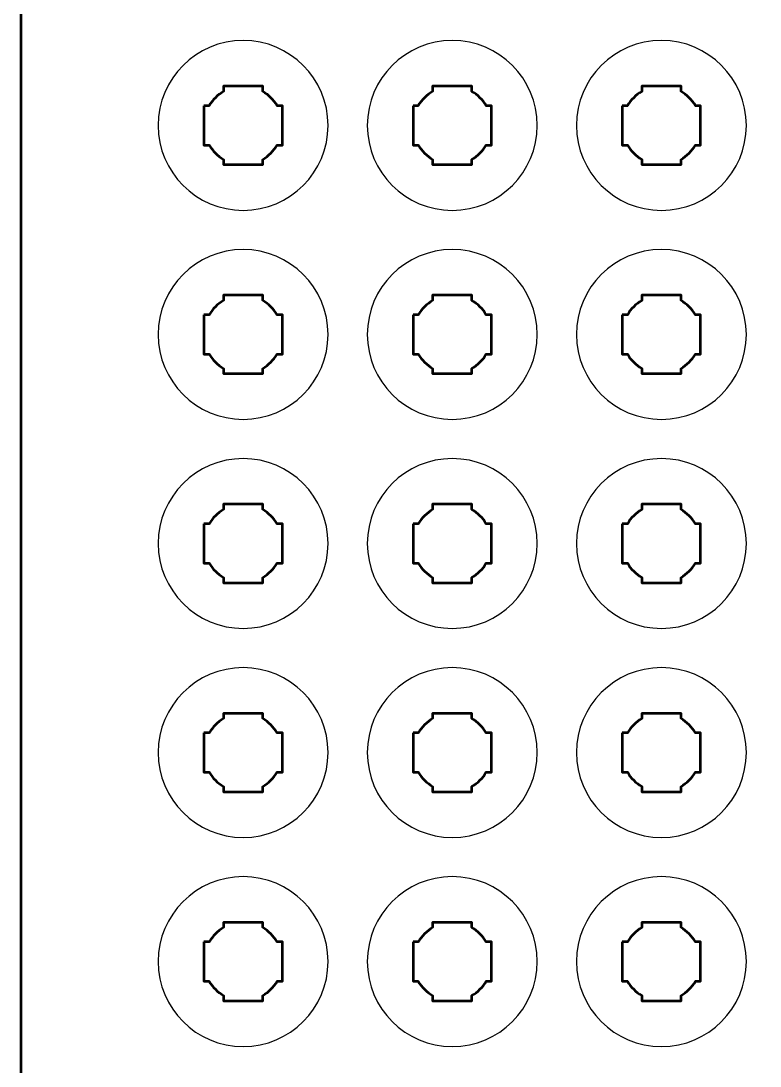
# Model space of a CAD drawing. Header units: centimetres. Extents: x -21 to 0, y -29.7 to 0.
# Drawn here: x -21 to -15.34, y -22.55 to -14.55 of the extents above; entities that cross this region are included whole.
import ezdxf

# ---------------------------------------------------------------- set-up
doc = ezdxf.new("R2010")
doc.units = ezdxf.units.CM
doc.header["$MEASUREMENT"] = 0
doc.layers.add('Layer 1', color=7, linetype='Continuous')

msp = doc.modelspace()

# ---------------------------------------------------------------- linework, layer by layer
at = {"layer": 'Layer 1', "color": 1, "lineweight": 53}
msp.add_open_spline([(-21.00003, -29.19995), (-21.00003, -29.19995), (-21.00003, -5.89992), (-21.00003, -5.89992), (-21.00003, -5.89992), (-21.00003, -5.81709), (-20.93286, -5.74992), (-20.85003, -5.74992), (-20.85003, -5.74992), (-20.7672, -5.74992), (-20.70003, -5.68275), (-20.70003, -5.59992), (-20.70003, -5.59992), (-20.70003, -5.51709), (-20.7672, -5.44992), (-20.85003, -5.44992), (-20.85003, -5.44992), (-20.93286, -5.44992), (-21.00003, -5.38275), (-21.00003, -5.29992), (-21.00003, -5.29992), (-21.00003, -5.21709), (-20.93286, -5.14992), (-20.85003, -5.14992), (-20.85003, -5.14992), (-20.7672, -5.14992), (-20.70003, -5.08275), (-20.70003, -4.99992), (-20.70003, -4.99992), (-20.70003, -4.91709), (-20.7672, -4.84992), (-20.85003, -4.84992), (-20.85003, -4.84992), (-20.93286, -4.84992), (-21.00003, -4.78275), (-21.00003, -4.69992), (-21.00003, -4.69992), (-21.00003, -4.61709), (-20.93286, -4.54992), (-20.85003, -4.54992), (-20.85003, -4.54992), (-20.7672, -4.54992), (-20.70003, -4.48275), (-20.70003, -4.39992), (-20.70003, -4.39992), (-20.70003, -4.31709), (-20.7672, -4.24992), (-20.85003, -4.24992), (-20.85003, -4.24992), (-20.93286, -4.24992), (-21.00003, -4.18275), (-21.00003, -4.09992), (-21.00003, -4.09992), (-21.00003, -4.01709), (-20.93286, -3.94992), (-20.85003, -3.94992), (-20.85003, -3.94992), (-20.7672, -3.94992), (-20.70003, -3.88275), (-20.70003, -3.79992), (-20.70003, -3.79992), (-20.70003, -3.71709), (-20.7672, -3.64992), (-20.85003, -3.64992), (-20.85003, -3.64992), (-20.93286, -3.64992), (-21.00003, -3.58275), (-21.00003, -3.49992), (-21.00003, -3.49992), (-21.00003, -3.41709), (-20.93286, -3.34992), (-20.85003, -3.34992), (-20.85003, -3.34992), (-20.7672, -3.34992), (-20.70003, -3.28275), (-20.70003, -3.19992), (-20.70003, -3.19992), (-20.70003, -3.11709), (-20.7672, -3.04992), (-20.85003, -3.04992), (-20.85003, -3.04992), (-20.93286, -3.04992), (-21.00003, -2.98275), (-21.00003, -2.89992), (-21.00003, -2.89992), (-21.00003, -2.81709), (-20.93286, -2.74992), (-20.85003, -2.74992), (-20.85003, -2.74992), (-20.7672, -2.74992), (-20.70003, -2.68275), (-20.70003, -2.59992), (-20.70003, -2.59992), (-20.70003, -2.51709), (-20.7672, -2.44992), (-20.85003, -2.44992), (-20.85003, -2.44992), (-20.93286, -2.44992), (-21.00003, -2.38275), (-21.00003, -2.29992), (-21.00003, -2.29992), (-21.00003, -2.21709), (-20.93286, -2.14992), (-20.85003, -2.14992), (-20.85003, -2.14992), (-20.7672, -2.14992), (-20.70003, -2.08275), (-20.70003, -1.99992), (-20.70003, -1.99992), (-20.70003, -1.91709), (-20.7672, -1.84992), (-20.85003, -1.84992), (-20.85003, -1.84992), (-20.93286, -1.84992), (-21.00003, -1.78275), (-21.00003, -1.69992), (-21.00003, -1.69992), (-21.00003, -1.61709), (-20.93286, -1.54992), (-20.85003, -1.54992), (-20.85003, -1.54992), (-20.7672, -1.54992), (-20.70003, -1.48275), (-20.70003, -1.39992), (-20.70003, -1.39992), (-20.70003, -1.31709), (-20.7672, -1.24992), (-20.85003, -1.24992), (-20.85003, -1.24992), (-20.93286, -1.24992), (-21.00003, -1.18275), (-21.00003, -1.09992), (-21.00003, -1.09992), (-21.00003, -1.09992), (-21.00003, -0.49992), (-21.00003, -0.49992), (-21.00003, -0.49992), (-21.00003, -0.22295), (-20.77694, 0.00004), (-20.49994, 0.00004), (-20.49994, 0.00004), (-20.49994, 0.00004), (-0.50008, 0.00004), (-0.50008, 0.00004), (-0.50008, 0.00004), (-0.22294, 0.00004), (0.00002, -0.22295), (0.00002, -0.49992), (0.00002, -0.49992), (0.00002, -0.49992), (0.00002, -29.19995), (0.00002, -29.19995), (0.00002, -29.19995), (0.00002, -29.47695), (-0.22294, -29.70004), (-0.50008, -29.70004), (-0.50008, -29.70004), (-0.50008, -29.70004), (-20.49994, -29.70004), (-20.49994, -29.70004), (-20.49994, -29.70004), (-20.77694, -29.70004), (-21.00003, -29.47695), (-21.00003, -29.19995)], degree=3, knots=[0, 0, 0, 0, 0.0243902, 0.0243902, 0.0243902, 0.0243902, 0.0487805, 0.0487805, 0.0487805, 0.0487805, 0.0731707, 0.0731707, 0.0731707, 0.0731707, 0.097561, 0.097561, 0.097561, 0.097561, 0.1219512, 0.1219512, 0.1219512, 0.1219512, 0.1463415, 0.1463415, 0.1463415, 0.1463415, 0.1707317, 0.1707317, 0.1707317, 0.1707317, 0.195122, 0.195122, 0.195122, 0.195122, 0.2195122, 0.2195122, 0.2195122, 0.2195122, 0.2439024, 0.2439024, 0.2439024, 0.2439024, 0.2682927, 0.2682927, 0.2682927, 0.2682927, 0.2926829, 0.2926829, 0.2926829, 0.2926829, 0.3170732, 0.3170732, 0.3170732, 0.3170732, 0.3414634, 0.3414634, 0.3414634, 0.3414634, 0.3658537, 0.3658537, 0.3658537, 0.3658537, 0.3902439, 0.3902439, 0.3902439, 0.3902439, 0.4146341, 0.4146341, 0.4146341, 0.4146341, 0.4390244, 0.4390244, 0.4390244, 0.4390244, 0.4634146, 0.4634146, 0.4634146, 0.4634146, 0.4878049, 0.4878049, 0.4878049, 0.4878049, 0.5121951, 0.5121951, 0.5121951, 0.5121951, 0.5365854, 0.5365854, 0.5365854, 0.5365854, 0.5609756, 0.5609756, 0.5609756, 0.5609756, 0.5853659, 0.5853659, 0.5853659, 0.5853659, 0.6097561, 0.6097561, 0.6097561, 0.6097561, 0.6341463, 0.6341463, 0.6341463, 0.6341463, 0.6585366, 0.6585366, 0.6585366, 0.6585366, 0.6829268, 0.6829268, 0.6829268, 0.6829268, 0.7073171, 0.7073171, 0.7073171, 0.7073171, 0.7317073, 0.7317073, 0.7317073, 0.7317073, 0.7560976, 0.7560976, 0.7560976, 0.7560976, 0.7804878, 0.7804878, 0.7804878, 0.7804878, 0.804878, 0.804878, 0.804878, 0.804878, 0.8292683, 0.8292683, 0.8292683, 0.8292683, 0.8536585, 0.8536585, 0.8536585, 0.8536585, 0.8780488, 0.8780488, 0.8780488, 0.8780488, 0.902439, 0.902439, 0.902439, 0.902439, 0.9268293, 0.9268293, 0.9268293, 0.9268293, 0.9512195, 0.9512195, 0.9512195, 0.9512195, 0.9756098, 0.9756098, 0.9756098, 0.9756098, 1, 1, 1, 1], dxfattribs=at)
at = {"layer": 'Layer 1', "color": 3, "lineweight": 25}
for points in [[(-18.65, -15.34999), (-18.65, -15.70918), (-18.94083, -16.00001), (-19.3, -16.00001), (-19.3, -16.00001), (-19.65893, -16.00001), (-19.95, -15.70918), (-19.95, -15.34999), (-19.95, -15.34999), (-19.95, -14.99106), (-19.65893, -14.69999), (-19.3, -14.69999), (-19.3, -14.69999), (-18.94083, -14.69999), (-18.65, -14.99106), (-18.65, -15.34999)], [(-17.05, -15.34999), (-17.05, -15.70918), (-17.34083, -16.00001), (-17.7, -16.00001), (-17.7, -16.00001), (-18.05893, -16.00001), (-18.35, -15.70918), (-18.35, -15.34999), (-18.35, -15.34999), (-18.35, -14.99106), (-18.05893, -14.69999), (-17.7, -14.69999), (-17.7, -14.69999), (-17.34083, -14.69999), (-17.05, -14.99106), (-17.05, -15.34999)], [(-15.45, -15.34999), (-15.45, -15.70918), (-15.74083, -16.00001), (-16.1, -16.00001), (-16.1, -16.00001), (-16.45893, -16.00001), (-16.75, -15.70918), (-16.75, -15.34999), (-16.75, -15.34999), (-16.75, -14.99106), (-16.45893, -14.69999), (-16.1, -14.69999), (-16.1, -14.69999), (-15.74083, -14.69999), (-15.45, -14.99106), (-15.45, -15.34999)], [(-18.65, -16.94999), (-18.65, -17.30918), (-18.94083, -17.60001), (-19.3, -17.60001), (-19.3, -17.60001), (-19.65893, -17.60001), (-19.95, -17.30918), (-19.95, -16.94999), (-19.95, -16.94999), (-19.95, -16.59106), (-19.65893, -16.29999), (-19.3, -16.29999), (-19.3, -16.29999), (-18.94083, -16.29999), (-18.65, -16.59106), (-18.65, -16.94999)], [(-17.05, -16.94999), (-17.05, -17.30918), (-17.34083, -17.60001), (-17.7, -17.60001), (-17.7, -17.60001), (-18.05893, -17.60001), (-18.35, -17.30918), (-18.35, -16.94999), (-18.35, -16.94999), (-18.35, -16.59106), (-18.05893, -16.29999), (-17.7, -16.29999), (-17.7, -16.29999), (-17.34083, -16.29999), (-17.05, -16.59106), (-17.05, -16.94999)], [(-15.45, -16.94999), (-15.45, -17.30918), (-15.74083, -17.60001), (-16.1, -17.60001), (-16.1, -17.60001), (-16.45893, -17.60001), (-16.75, -17.30918), (-16.75, -16.94999), (-16.75, -16.94999), (-16.75, -16.59106), (-16.45893, -16.29999), (-16.1, -16.29999), (-16.1, -16.29999), (-15.74083, -16.29999), (-15.45, -16.59106), (-15.45, -16.94999)], [(-18.65, -18.54999), (-18.65, -18.90918), (-18.94083, -19.20001), (-19.3, -19.20001), (-19.3, -19.20001), (-19.65893, -19.20001), (-19.95, -18.90918), (-19.95, -18.54999), (-19.95, -18.54999), (-19.95, -18.19106), (-19.65893, -17.89999), (-19.3, -17.89999), (-19.3, -17.89999), (-18.94083, -17.89999), (-18.65, -18.19106), (-18.65, -18.54999)], [(-17.05, -18.54999), (-17.05, -18.90918), (-17.34083, -19.20001), (-17.7, -19.20001), (-17.7, -19.20001), (-18.05893, -19.20001), (-18.35, -18.90918), (-18.35, -18.54999), (-18.35, -18.54999), (-18.35, -18.19106), (-18.05893, -17.89999), (-17.7, -17.89999), (-17.7, -17.89999), (-17.34083, -17.89999), (-17.05, -18.19106), (-17.05, -18.54999)], [(-15.45, -18.54999), (-15.45, -18.90918), (-15.74083, -19.20001), (-16.1, -19.20001), (-16.1, -19.20001), (-16.45893, -19.20001), (-16.75, -18.90918), (-16.75, -18.54999), (-16.75, -18.54999), (-16.75, -18.19106), (-16.45893, -17.89999), (-16.1, -17.89999), (-16.1, -17.89999), (-15.74083, -17.89999), (-15.45, -18.19106), (-15.45, -18.54999)], [(-18.65, -20.14999), (-18.65, -20.50918), (-18.94083, -20.80001), (-19.3, -20.80001), (-19.3, -20.80001), (-19.65893, -20.80001), (-19.95, -20.50918), (-19.95, -20.14999), (-19.95, -20.14999), (-19.95, -19.79106), (-19.65893, -19.49999), (-19.3, -19.49999), (-19.3, -19.49999), (-18.94083, -19.49999), (-18.65, -19.79106), (-18.65, -20.14999)], [(-17.05, -20.14999), (-17.05, -20.50918), (-17.34083, -20.80001), (-17.7, -20.80001), (-17.7, -20.80001), (-18.05893, -20.80001), (-18.35, -20.50918), (-18.35, -20.14999), (-18.35, -20.14999), (-18.35, -19.79106), (-18.05893, -19.49999), (-17.7, -19.49999), (-17.7, -19.49999), (-17.34083, -19.49999), (-17.05, -19.79106), (-17.05, -20.14999)], [(-15.45, -20.14999), (-15.45, -20.50918), (-15.74083, -20.80001), (-16.1, -20.80001), (-16.1, -20.80001), (-16.45893, -20.80001), (-16.75, -20.50918), (-16.75, -20.14999), (-16.75, -20.14999), (-16.75, -19.79106), (-16.45893, -19.49999), (-16.1, -19.49999), (-16.1, -19.49999), (-15.74083, -19.49999), (-15.45, -19.79106), (-15.45, -20.14999)], [(-18.65, -21.74999), (-18.65, -22.10918), (-18.94083, -22.40001), (-19.3, -22.40001), (-19.3, -22.40001), (-19.65893, -22.40001), (-19.95, -22.10918), (-19.95, -21.74999), (-19.95, -21.74999), (-19.95, -21.39106), (-19.65893, -21.09999), (-19.3, -21.09999), (-19.3, -21.09999), (-18.94083, -21.09999), (-18.65, -21.39106), (-18.65, -21.74999)], [(-17.05, -21.74999), (-17.05, -22.10918), (-17.34083, -22.40001), (-17.7, -22.40001), (-17.7, -22.40001), (-18.05893, -22.40001), (-18.35, -22.10918), (-18.35, -21.74999), (-18.35, -21.74999), (-18.35, -21.39106), (-18.05893, -21.09999), (-17.7, -21.09999), (-17.7, -21.09999), (-17.34083, -21.09999), (-17.05, -21.39106), (-17.05, -21.74999)], [(-15.45, -21.74999), (-15.45, -22.10918), (-15.74083, -22.40001), (-16.1, -22.40001), (-16.1, -22.40001), (-16.45893, -22.40001), (-16.75, -22.10918), (-16.75, -21.74999), (-16.75, -21.74999), (-16.75, -21.39106), (-16.45893, -21.09999), (-16.1, -21.09999), (-16.1, -21.09999), (-15.74083, -21.09999), (-15.45, -21.39106), (-15.45, -21.74999)]]:
    msp.add_open_spline(points, degree=3, knots=[0, 0, 0, 0, 0.25, 0.25, 0.25, 0.25, 0.5, 0.5, 0.5, 0.5, 0.75, 0.75, 0.75, 0.75, 1, 1, 1, 1], dxfattribs=at)
at = {"layer": 'Layer 1', "lineweight": 53}
for points in [[(-19.59998, -15.20006), (-19.59998, -15.20006), (-19.55989, -15.20006), (-19.55989, -15.20006), (-19.55989, -15.20006), (-19.53354, -15.15449), (-19.49554, -15.11649), (-19.44998, -15.09013), (-19.44998, -15.09013), (-19.44998, -15.09013), (-19.44998, -15.05006), (-19.44998, -15.05006), (-19.44998, -15.05006), (-19.44998, -15.05006), (-19.30542, -15.05006), (-19.30542, -15.05006), (-19.30542, -15.05006), (-19.30542, -15.05006), (-19.3, -15.04999), (-19.3, -15.04999), (-19.3, -15.04999), (-19.3, -15.04999), (-19.29458, -15.05006), (-19.29458, -15.05006), (-19.29458, -15.05006), (-19.29458, -15.05006), (-19.14997, -15.05006), (-19.14997, -15.05006), (-19.14997, -15.05006), (-19.14997, -15.05006), (-19.14997, -15.09014), (-19.14997, -15.09014), (-19.14997, -15.09014), (-19.10441, -15.1165), (-19.06643, -15.15449), (-19.04009, -15.20006), (-19.04009, -15.20006), (-19.04009, -15.20006), (-18.99998, -15.20006), (-18.99998, -15.20006), (-18.99998, -15.20006), (-18.99998, -15.20006), (-18.99998, -15.50007), (-18.99998, -15.50007), (-18.99998, -15.50007), (-18.99998, -15.50007), (-19.04015, -15.50007), (-19.04015, -15.50007), (-19.04015, -15.50007), (-19.06649, -15.5456), (-19.10444, -15.58354), (-19.14997, -15.60987), (-19.14997, -15.60987), (-19.14997, -15.60987), (-19.14997, -15.65006), (-19.14997, -15.65006), (-19.14997, -15.65006), (-19.14997, -15.65006), (-19.44998, -15.65006), (-19.44998, -15.65006), (-19.44998, -15.65006), (-19.44998, -15.65006), (-19.44998, -15.60988), (-19.44998, -15.60988), (-19.44998, -15.60988), (-19.49552, -15.58355), (-19.53348, -15.5456), (-19.55983, -15.50007), (-19.55983, -15.50007), (-19.55983, -15.50007), (-19.59998, -15.50007), (-19.59998, -15.50007), (-19.59998, -15.50007), (-19.59998, -15.50007), (-19.59998, -15.35154), (-19.59998, -15.35154), (-19.59998, -15.35154), (-19.59998, -15.35154), (-19.6, -15.34999), (-19.6, -15.34999), (-19.6, -15.34999), (-19.6, -15.34999), (-19.59998, -15.34844), (-19.59998, -15.34844), (-19.59998, -15.34844), (-19.59998, -15.34844), (-19.59998, -15.20006), (-19.59998, -15.20006)], [(-17.99998, -15.20006), (-17.99998, -15.20006), (-17.95989, -15.20006), (-17.95989, -15.20006), (-17.95989, -15.20006), (-17.93354, -15.15449), (-17.89554, -15.11649), (-17.84998, -15.09013), (-17.84998, -15.09013), (-17.84998, -15.09013), (-17.84998, -15.05006), (-17.84998, -15.05006), (-17.84998, -15.05006), (-17.84998, -15.05006), (-17.70542, -15.05006), (-17.70542, -15.05006), (-17.70542, -15.05006), (-17.70542, -15.05006), (-17.7, -15.04999), (-17.7, -15.04999), (-17.7, -15.04999), (-17.7, -15.04999), (-17.69458, -15.05006), (-17.69458, -15.05006), (-17.69458, -15.05006), (-17.69458, -15.05006), (-17.54997, -15.05006), (-17.54997, -15.05006), (-17.54997, -15.05006), (-17.54997, -15.05006), (-17.54997, -15.09014), (-17.54997, -15.09014), (-17.54997, -15.09014), (-17.50441, -15.1165), (-17.46643, -15.15449), (-17.44009, -15.20006), (-17.44009, -15.20006), (-17.44009, -15.20006), (-17.39998, -15.20006), (-17.39998, -15.20006), (-17.39998, -15.20006), (-17.39998, -15.20006), (-17.39998, -15.50007), (-17.39998, -15.50007), (-17.39998, -15.50007), (-17.39998, -15.50007), (-17.44015, -15.50007), (-17.44015, -15.50007), (-17.44015, -15.50007), (-17.46649, -15.5456), (-17.50444, -15.58354), (-17.54997, -15.60987), (-17.54997, -15.60987), (-17.54997, -15.60987), (-17.54997, -15.65006), (-17.54997, -15.65006), (-17.54997, -15.65006), (-17.54997, -15.65006), (-17.84998, -15.65006), (-17.84998, -15.65006), (-17.84998, -15.65006), (-17.84998, -15.65006), (-17.84998, -15.60988), (-17.84998, -15.60988), (-17.84998, -15.60988), (-17.89552, -15.58355), (-17.93348, -15.5456), (-17.95983, -15.50007), (-17.95983, -15.50007), (-17.95983, -15.50007), (-17.99998, -15.50007), (-17.99998, -15.50007), (-17.99998, -15.50007), (-17.99998, -15.50007), (-17.99998, -15.35154), (-17.99998, -15.35154), (-17.99998, -15.35154), (-17.99998, -15.35154), (-18, -15.34999), (-18, -15.34999), (-18, -15.34999), (-18, -15.34999), (-17.99998, -15.34844), (-17.99998, -15.34844), (-17.99998, -15.34844), (-17.99998, -15.34844), (-17.99998, -15.20006), (-17.99998, -15.20006)], [(-16.39998, -15.20006), (-16.39998, -15.20006), (-16.35989, -15.20006), (-16.35989, -15.20006), (-16.35989, -15.20006), (-16.33354, -15.15449), (-16.29554, -15.11649), (-16.24998, -15.09013), (-16.24998, -15.09013), (-16.24998, -15.09013), (-16.24998, -15.05006), (-16.24998, -15.05006), (-16.24998, -15.05006), (-16.24998, -15.05006), (-16.10542, -15.05006), (-16.10542, -15.05006), (-16.10542, -15.05006), (-16.10542, -15.05006), (-16.1, -15.04999), (-16.1, -15.04999), (-16.1, -15.04999), (-16.1, -15.04999), (-16.09458, -15.05006), (-16.09458, -15.05006), (-16.09458, -15.05006), (-16.09458, -15.05006), (-15.94997, -15.05006), (-15.94997, -15.05006), (-15.94997, -15.05006), (-15.94997, -15.05006), (-15.94997, -15.09014), (-15.94997, -15.09014), (-15.94997, -15.09014), (-15.90441, -15.1165), (-15.86643, -15.15449), (-15.84009, -15.20006), (-15.84009, -15.20006), (-15.84009, -15.20006), (-15.79998, -15.20006), (-15.79998, -15.20006), (-15.79998, -15.20006), (-15.79998, -15.20006), (-15.79998, -15.50007), (-15.79998, -15.50007), (-15.79998, -15.50007), (-15.79998, -15.50007), (-15.84015, -15.50007), (-15.84015, -15.50007), (-15.84015, -15.50007), (-15.86649, -15.5456), (-15.90444, -15.58354), (-15.94997, -15.60987), (-15.94997, -15.60987), (-15.94997, -15.60987), (-15.94997, -15.65006), (-15.94997, -15.65006), (-15.94997, -15.65006), (-15.94997, -15.65006), (-16.24998, -15.65006), (-16.24998, -15.65006), (-16.24998, -15.65006), (-16.24998, -15.65006), (-16.24998, -15.60988), (-16.24998, -15.60988), (-16.24998, -15.60988), (-16.29552, -15.58355), (-16.33348, -15.5456), (-16.35983, -15.50007), (-16.35983, -15.50007), (-16.35983, -15.50007), (-16.39998, -15.50007), (-16.39998, -15.50007), (-16.39998, -15.50007), (-16.39998, -15.50007), (-16.39998, -15.35154), (-16.39998, -15.35154), (-16.39998, -15.35154), (-16.39998, -15.35154), (-16.4, -15.34999), (-16.4, -15.34999), (-16.4, -15.34999), (-16.4, -15.34999), (-16.39998, -15.34844), (-16.39998, -15.34844), (-16.39998, -15.34844), (-16.39998, -15.34844), (-16.39998, -15.20006), (-16.39998, -15.20006)], [(-19.59998, -16.80006), (-19.59998, -16.80006), (-19.55989, -16.80006), (-19.55989, -16.80006), (-19.55989, -16.80006), (-19.53354, -16.75449), (-19.49554, -16.71649), (-19.44998, -16.69013), (-19.44998, -16.69013), (-19.44998, -16.69013), (-19.44998, -16.65006), (-19.44998, -16.65006), (-19.44998, -16.65006), (-19.44998, -16.65006), (-19.30542, -16.65006), (-19.30542, -16.65006), (-19.30542, -16.65006), (-19.30542, -16.65006), (-19.3, -16.64999), (-19.3, -16.64999), (-19.3, -16.64999), (-19.3, -16.64999), (-19.29458, -16.65006), (-19.29458, -16.65006), (-19.29458, -16.65006), (-19.29458, -16.65006), (-19.14997, -16.65006), (-19.14997, -16.65006), (-19.14997, -16.65006), (-19.14997, -16.65006), (-19.14997, -16.69014), (-19.14997, -16.69014), (-19.14997, -16.69014), (-19.10441, -16.7165), (-19.06643, -16.75449), (-19.04009, -16.80006), (-19.04009, -16.80006), (-19.04009, -16.80006), (-18.99998, -16.80006), (-18.99998, -16.80006), (-18.99998, -16.80006), (-18.99998, -16.80006), (-18.99998, -17.10007), (-18.99998, -17.10007), (-18.99998, -17.10007), (-18.99998, -17.10007), (-19.04015, -17.10007), (-19.04015, -17.10007), (-19.04015, -17.10007), (-19.06649, -17.1456), (-19.10444, -17.18354), (-19.14997, -17.20987), (-19.14997, -17.20987), (-19.14997, -17.20987), (-19.14997, -17.25006), (-19.14997, -17.25006), (-19.14997, -17.25006), (-19.14997, -17.25006), (-19.44998, -17.25006), (-19.44998, -17.25006), (-19.44998, -17.25006), (-19.44998, -17.25006), (-19.44998, -17.20988), (-19.44998, -17.20988), (-19.44998, -17.20988), (-19.49552, -17.18355), (-19.53348, -17.1456), (-19.55983, -17.10007), (-19.55983, -17.10007), (-19.55983, -17.10007), (-19.59998, -17.10007), (-19.59998, -17.10007), (-19.59998, -17.10007), (-19.59998, -17.10007), (-19.59998, -16.95154), (-19.59998, -16.95154), (-19.59998, -16.95154), (-19.59998, -16.95154), (-19.6, -16.94999), (-19.6, -16.94999), (-19.6, -16.94999), (-19.6, -16.94999), (-19.59998, -16.94844), (-19.59998, -16.94844), (-19.59998, -16.94844), (-19.59998, -16.94844), (-19.59998, -16.80006), (-19.59998, -16.80006)], [(-17.99998, -16.80006), (-17.99998, -16.80006), (-17.95989, -16.80006), (-17.95989, -16.80006), (-17.95989, -16.80006), (-17.93354, -16.75449), (-17.89554, -16.71649), (-17.84998, -16.69013), (-17.84998, -16.69013), (-17.84998, -16.69013), (-17.84998, -16.65006), (-17.84998, -16.65006), (-17.84998, -16.65006), (-17.84998, -16.65006), (-17.70542, -16.65006), (-17.70542, -16.65006), (-17.70542, -16.65006), (-17.70542, -16.65006), (-17.7, -16.64999), (-17.7, -16.64999), (-17.7, -16.64999), (-17.7, -16.64999), (-17.69458, -16.65006), (-17.69458, -16.65006), (-17.69458, -16.65006), (-17.69458, -16.65006), (-17.54997, -16.65006), (-17.54997, -16.65006), (-17.54997, -16.65006), (-17.54997, -16.65006), (-17.54997, -16.69014), (-17.54997, -16.69014), (-17.54997, -16.69014), (-17.50441, -16.7165), (-17.46643, -16.75449), (-17.44009, -16.80006), (-17.44009, -16.80006), (-17.44009, -16.80006), (-17.39998, -16.80006), (-17.39998, -16.80006), (-17.39998, -16.80006), (-17.39998, -16.80006), (-17.39998, -17.10007), (-17.39998, -17.10007), (-17.39998, -17.10007), (-17.39998, -17.10007), (-17.44015, -17.10007), (-17.44015, -17.10007), (-17.44015, -17.10007), (-17.46649, -17.1456), (-17.50444, -17.18354), (-17.54997, -17.20987), (-17.54997, -17.20987), (-17.54997, -17.20987), (-17.54997, -17.25006), (-17.54997, -17.25006), (-17.54997, -17.25006), (-17.54997, -17.25006), (-17.84998, -17.25006), (-17.84998, -17.25006), (-17.84998, -17.25006), (-17.84998, -17.25006), (-17.84998, -17.20988), (-17.84998, -17.20988), (-17.84998, -17.20988), (-17.89552, -17.18355), (-17.93348, -17.1456), (-17.95983, -17.10007), (-17.95983, -17.10007), (-17.95983, -17.10007), (-17.99998, -17.10007), (-17.99998, -17.10007), (-17.99998, -17.10007), (-17.99998, -17.10007), (-17.99998, -16.95154), (-17.99998, -16.95154), (-17.99998, -16.95154), (-17.99998, -16.95154), (-18, -16.94999), (-18, -16.94999), (-18, -16.94999), (-18, -16.94999), (-17.99998, -16.94844), (-17.99998, -16.94844), (-17.99998, -16.94844), (-17.99998, -16.94844), (-17.99998, -16.80006), (-17.99998, -16.80006)], [(-16.39998, -16.80006), (-16.39998, -16.80006), (-16.35989, -16.80006), (-16.35989, -16.80006), (-16.35989, -16.80006), (-16.33354, -16.75449), (-16.29554, -16.71649), (-16.24998, -16.69013), (-16.24998, -16.69013), (-16.24998, -16.69013), (-16.24998, -16.65006), (-16.24998, -16.65006), (-16.24998, -16.65006), (-16.24998, -16.65006), (-16.10542, -16.65006), (-16.10542, -16.65006), (-16.10542, -16.65006), (-16.10542, -16.65006), (-16.1, -16.64999), (-16.1, -16.64999), (-16.1, -16.64999), (-16.1, -16.64999), (-16.09458, -16.65006), (-16.09458, -16.65006), (-16.09458, -16.65006), (-16.09458, -16.65006), (-15.94997, -16.65006), (-15.94997, -16.65006), (-15.94997, -16.65006), (-15.94997, -16.65006), (-15.94997, -16.69014), (-15.94997, -16.69014), (-15.94997, -16.69014), (-15.90441, -16.7165), (-15.86643, -16.75449), (-15.84009, -16.80006), (-15.84009, -16.80006), (-15.84009, -16.80006), (-15.79998, -16.80006), (-15.79998, -16.80006), (-15.79998, -16.80006), (-15.79998, -16.80006), (-15.79998, -17.10007), (-15.79998, -17.10007), (-15.79998, -17.10007), (-15.79998, -17.10007), (-15.84015, -17.10007), (-15.84015, -17.10007), (-15.84015, -17.10007), (-15.86649, -17.1456), (-15.90444, -17.18354), (-15.94997, -17.20987), (-15.94997, -17.20987), (-15.94997, -17.20987), (-15.94997, -17.25006), (-15.94997, -17.25006), (-15.94997, -17.25006), (-15.94997, -17.25006), (-16.24998, -17.25006), (-16.24998, -17.25006), (-16.24998, -17.25006), (-16.24998, -17.25006), (-16.24998, -17.20988), (-16.24998, -17.20988), (-16.24998, -17.20988), (-16.29552, -17.18355), (-16.33348, -17.1456), (-16.35983, -17.10007), (-16.35983, -17.10007), (-16.35983, -17.10007), (-16.39998, -17.10007), (-16.39998, -17.10007), (-16.39998, -17.10007), (-16.39998, -17.10007), (-16.39998, -16.95154), (-16.39998, -16.95154), (-16.39998, -16.95154), (-16.39998, -16.95154), (-16.4, -16.94999), (-16.4, -16.94999), (-16.4, -16.94999), (-16.4, -16.94999), (-16.39998, -16.94844), (-16.39998, -16.94844), (-16.39998, -16.94844), (-16.39998, -16.94844), (-16.39998, -16.80006), (-16.39998, -16.80006)], [(-19.59998, -18.40006), (-19.59998, -18.40006), (-19.55989, -18.40006), (-19.55989, -18.40006), (-19.55989, -18.40006), (-19.53354, -18.35449), (-19.49554, -18.31649), (-19.44998, -18.29013), (-19.44998, -18.29013), (-19.44998, -18.29013), (-19.44998, -18.25006), (-19.44998, -18.25006), (-19.44998, -18.25006), (-19.44998, -18.25006), (-19.30542, -18.25006), (-19.30542, -18.25006), (-19.30542, -18.25006), (-19.30542, -18.25006), (-19.3, -18.24999), (-19.3, -18.24999), (-19.3, -18.24999), (-19.3, -18.24999), (-19.29458, -18.25006), (-19.29458, -18.25006), (-19.29458, -18.25006), (-19.29458, -18.25006), (-19.14997, -18.25006), (-19.14997, -18.25006), (-19.14997, -18.25006), (-19.14997, -18.25006), (-19.14997, -18.29014), (-19.14997, -18.29014), (-19.14997, -18.29014), (-19.10441, -18.3165), (-19.06643, -18.35449), (-19.04009, -18.40006), (-19.04009, -18.40006), (-19.04009, -18.40006), (-18.99998, -18.40006), (-18.99998, -18.40006), (-18.99998, -18.40006), (-18.99998, -18.40006), (-18.99998, -18.70007), (-18.99998, -18.70007), (-18.99998, -18.70007), (-18.99998, -18.70007), (-19.04015, -18.70007), (-19.04015, -18.70007), (-19.04015, -18.70007), (-19.06649, -18.7456), (-19.10444, -18.78354), (-19.14997, -18.80987), (-19.14997, -18.80987), (-19.14997, -18.80987), (-19.14997, -18.85006), (-19.14997, -18.85006), (-19.14997, -18.85006), (-19.14997, -18.85006), (-19.44998, -18.85006), (-19.44998, -18.85006), (-19.44998, -18.85006), (-19.44998, -18.85006), (-19.44998, -18.80988), (-19.44998, -18.80988), (-19.44998, -18.80988), (-19.49552, -18.78355), (-19.53348, -18.7456), (-19.55983, -18.70007), (-19.55983, -18.70007), (-19.55983, -18.70007), (-19.59998, -18.70007), (-19.59998, -18.70007), (-19.59998, -18.70007), (-19.59998, -18.70007), (-19.59998, -18.55154), (-19.59998, -18.55154), (-19.59998, -18.55154), (-19.59998, -18.55154), (-19.6, -18.54999), (-19.6, -18.54999), (-19.6, -18.54999), (-19.6, -18.54999), (-19.59998, -18.54844), (-19.59998, -18.54844), (-19.59998, -18.54844), (-19.59998, -18.54844), (-19.59998, -18.40006), (-19.59998, -18.40006)], [(-17.99998, -18.40006), (-17.99998, -18.40006), (-17.95989, -18.40006), (-17.95989, -18.40006), (-17.95989, -18.40006), (-17.93354, -18.35449), (-17.89554, -18.31649), (-17.84998, -18.29013), (-17.84998, -18.29013), (-17.84998, -18.29013), (-17.84998, -18.25006), (-17.84998, -18.25006), (-17.84998, -18.25006), (-17.84998, -18.25006), (-17.70542, -18.25006), (-17.70542, -18.25006), (-17.70542, -18.25006), (-17.70542, -18.25006), (-17.7, -18.24999), (-17.7, -18.24999), (-17.7, -18.24999), (-17.7, -18.24999), (-17.69458, -18.25006), (-17.69458, -18.25006), (-17.69458, -18.25006), (-17.69458, -18.25006), (-17.54997, -18.25006), (-17.54997, -18.25006), (-17.54997, -18.25006), (-17.54997, -18.25006), (-17.54997, -18.29014), (-17.54997, -18.29014), (-17.54997, -18.29014), (-17.50441, -18.3165), (-17.46643, -18.35449), (-17.44009, -18.40006), (-17.44009, -18.40006), (-17.44009, -18.40006), (-17.39998, -18.40006), (-17.39998, -18.40006), (-17.39998, -18.40006), (-17.39998, -18.40006), (-17.39998, -18.70007), (-17.39998, -18.70007), (-17.39998, -18.70007), (-17.39998, -18.70007), (-17.44015, -18.70007), (-17.44015, -18.70007), (-17.44015, -18.70007), (-17.46649, -18.7456), (-17.50444, -18.78354), (-17.54997, -18.80987), (-17.54997, -18.80987), (-17.54997, -18.80987), (-17.54997, -18.85006), (-17.54997, -18.85006), (-17.54997, -18.85006), (-17.54997, -18.85006), (-17.84998, -18.85006), (-17.84998, -18.85006), (-17.84998, -18.85006), (-17.84998, -18.85006), (-17.84998, -18.80988), (-17.84998, -18.80988), (-17.84998, -18.80988), (-17.89552, -18.78355), (-17.93348, -18.7456), (-17.95983, -18.70007), (-17.95983, -18.70007), (-17.95983, -18.70007), (-17.99998, -18.70007), (-17.99998, -18.70007), (-17.99998, -18.70007), (-17.99998, -18.70007), (-17.99998, -18.55154), (-17.99998, -18.55154), (-17.99998, -18.55154), (-17.99998, -18.55154), (-18, -18.54999), (-18, -18.54999), (-18, -18.54999), (-18, -18.54999), (-17.99998, -18.54844), (-17.99998, -18.54844), (-17.99998, -18.54844), (-17.99998, -18.54844), (-17.99998, -18.40006), (-17.99998, -18.40006)], [(-16.39998, -18.40006), (-16.39998, -18.40006), (-16.35989, -18.40006), (-16.35989, -18.40006), (-16.35989, -18.40006), (-16.33354, -18.35449), (-16.29554, -18.31649), (-16.24998, -18.29013), (-16.24998, -18.29013), (-16.24998, -18.29013), (-16.24998, -18.25006), (-16.24998, -18.25006), (-16.24998, -18.25006), (-16.24998, -18.25006), (-16.10542, -18.25006), (-16.10542, -18.25006), (-16.10542, -18.25006), (-16.10542, -18.25006), (-16.1, -18.24999), (-16.1, -18.24999), (-16.1, -18.24999), (-16.1, -18.24999), (-16.09458, -18.25006), (-16.09458, -18.25006), (-16.09458, -18.25006), (-16.09458, -18.25006), (-15.94997, -18.25006), (-15.94997, -18.25006), (-15.94997, -18.25006), (-15.94997, -18.25006), (-15.94997, -18.29014), (-15.94997, -18.29014), (-15.94997, -18.29014), (-15.90441, -18.3165), (-15.86643, -18.35449), (-15.84009, -18.40006), (-15.84009, -18.40006), (-15.84009, -18.40006), (-15.79998, -18.40006), (-15.79998, -18.40006), (-15.79998, -18.40006), (-15.79998, -18.40006), (-15.79998, -18.70007), (-15.79998, -18.70007), (-15.79998, -18.70007), (-15.79998, -18.70007), (-15.84015, -18.70007), (-15.84015, -18.70007), (-15.84015, -18.70007), (-15.86649, -18.7456), (-15.90444, -18.78354), (-15.94997, -18.80987), (-15.94997, -18.80987), (-15.94997, -18.80987), (-15.94997, -18.85006), (-15.94997, -18.85006), (-15.94997, -18.85006), (-15.94997, -18.85006), (-16.24998, -18.85006), (-16.24998, -18.85006), (-16.24998, -18.85006), (-16.24998, -18.85006), (-16.24998, -18.80988), (-16.24998, -18.80988), (-16.24998, -18.80988), (-16.29552, -18.78355), (-16.33348, -18.7456), (-16.35983, -18.70007), (-16.35983, -18.70007), (-16.35983, -18.70007), (-16.39998, -18.70007), (-16.39998, -18.70007), (-16.39998, -18.70007), (-16.39998, -18.70007), (-16.39998, -18.55154), (-16.39998, -18.55154), (-16.39998, -18.55154), (-16.39998, -18.55154), (-16.4, -18.54999), (-16.4, -18.54999), (-16.4, -18.54999), (-16.4, -18.54999), (-16.39998, -18.54844), (-16.39998, -18.54844), (-16.39998, -18.54844), (-16.39998, -18.54844), (-16.39998, -18.40006), (-16.39998, -18.40006)], [(-19.59998, -20.00006), (-19.59998, -20.00006), (-19.55989, -20.00006), (-19.55989, -20.00006), (-19.55989, -20.00006), (-19.53354, -19.95449), (-19.49554, -19.91649), (-19.44998, -19.89013), (-19.44998, -19.89013), (-19.44998, -19.89013), (-19.44998, -19.85006), (-19.44998, -19.85006), (-19.44998, -19.85006), (-19.44998, -19.85006), (-19.30542, -19.85006), (-19.30542, -19.85006), (-19.30542, -19.85006), (-19.30542, -19.85006), (-19.3, -19.84999), (-19.3, -19.84999), (-19.3, -19.84999), (-19.3, -19.84999), (-19.29458, -19.85006), (-19.29458, -19.85006), (-19.29458, -19.85006), (-19.29458, -19.85006), (-19.14997, -19.85006), (-19.14997, -19.85006), (-19.14997, -19.85006), (-19.14997, -19.85006), (-19.14997, -19.89014), (-19.14997, -19.89014), (-19.14997, -19.89014), (-19.10441, -19.9165), (-19.06643, -19.95449), (-19.04009, -20.00006), (-19.04009, -20.00006), (-19.04009, -20.00006), (-18.99998, -20.00006), (-18.99998, -20.00006), (-18.99998, -20.00006), (-18.99998, -20.00006), (-18.99998, -20.30007), (-18.99998, -20.30007), (-18.99998, -20.30007), (-18.99998, -20.30007), (-19.04015, -20.30007), (-19.04015, -20.30007), (-19.04015, -20.30007), (-19.06649, -20.3456), (-19.10444, -20.38354), (-19.14997, -20.40987), (-19.14997, -20.40987), (-19.14997, -20.40987), (-19.14997, -20.45006), (-19.14997, -20.45006), (-19.14997, -20.45006), (-19.14997, -20.45006), (-19.44998, -20.45006), (-19.44998, -20.45006), (-19.44998, -20.45006), (-19.44998, -20.45006), (-19.44998, -20.40988), (-19.44998, -20.40988), (-19.44998, -20.40988), (-19.49552, -20.38355), (-19.53348, -20.3456), (-19.55983, -20.30007), (-19.55983, -20.30007), (-19.55983, -20.30007), (-19.59998, -20.30007), (-19.59998, -20.30007), (-19.59998, -20.30007), (-19.59998, -20.30007), (-19.59998, -20.15154), (-19.59998, -20.15154), (-19.59998, -20.15154), (-19.59998, -20.15154), (-19.6, -20.14999), (-19.6, -20.14999), (-19.6, -20.14999), (-19.6, -20.14999), (-19.59998, -20.14844), (-19.59998, -20.14844), (-19.59998, -20.14844), (-19.59998, -20.14844), (-19.59998, -20.00006), (-19.59998, -20.00006)], [(-17.99998, -20.00006), (-17.99998, -20.00006), (-17.95989, -20.00006), (-17.95989, -20.00006), (-17.95989, -20.00006), (-17.93354, -19.95449), (-17.89554, -19.91649), (-17.84998, -19.89013), (-17.84998, -19.89013), (-17.84998, -19.89013), (-17.84998, -19.85006), (-17.84998, -19.85006), (-17.84998, -19.85006), (-17.84998, -19.85006), (-17.70542, -19.85006), (-17.70542, -19.85006), (-17.70542, -19.85006), (-17.70542, -19.85006), (-17.7, -19.84999), (-17.7, -19.84999), (-17.7, -19.84999), (-17.7, -19.84999), (-17.69458, -19.85006), (-17.69458, -19.85006), (-17.69458, -19.85006), (-17.69458, -19.85006), (-17.54997, -19.85006), (-17.54997, -19.85006), (-17.54997, -19.85006), (-17.54997, -19.85006), (-17.54997, -19.89014), (-17.54997, -19.89014), (-17.54997, -19.89014), (-17.50441, -19.9165), (-17.46643, -19.95449), (-17.44009, -20.00006), (-17.44009, -20.00006), (-17.44009, -20.00006), (-17.39998, -20.00006), (-17.39998, -20.00006), (-17.39998, -20.00006), (-17.39998, -20.00006), (-17.39998, -20.30007), (-17.39998, -20.30007), (-17.39998, -20.30007), (-17.39998, -20.30007), (-17.44015, -20.30007), (-17.44015, -20.30007), (-17.44015, -20.30007), (-17.46649, -20.3456), (-17.50444, -20.38354), (-17.54997, -20.40987), (-17.54997, -20.40987), (-17.54997, -20.40987), (-17.54997, -20.45006), (-17.54997, -20.45006), (-17.54997, -20.45006), (-17.54997, -20.45006), (-17.84998, -20.45006), (-17.84998, -20.45006), (-17.84998, -20.45006), (-17.84998, -20.45006), (-17.84998, -20.40988), (-17.84998, -20.40988), (-17.84998, -20.40988), (-17.89552, -20.38355), (-17.93348, -20.3456), (-17.95983, -20.30007), (-17.95983, -20.30007), (-17.95983, -20.30007), (-17.99998, -20.30007), (-17.99998, -20.30007), (-17.99998, -20.30007), (-17.99998, -20.30007), (-17.99998, -20.15154), (-17.99998, -20.15154), (-17.99998, -20.15154), (-17.99998, -20.15154), (-18, -20.14999), (-18, -20.14999), (-18, -20.14999), (-18, -20.14999), (-17.99998, -20.14844), (-17.99998, -20.14844), (-17.99998, -20.14844), (-17.99998, -20.14844), (-17.99998, -20.00006), (-17.99998, -20.00006)], [(-16.39998, -20.00006), (-16.39998, -20.00006), (-16.35989, -20.00006), (-16.35989, -20.00006), (-16.35989, -20.00006), (-16.33354, -19.95449), (-16.29554, -19.91649), (-16.24998, -19.89013), (-16.24998, -19.89013), (-16.24998, -19.89013), (-16.24998, -19.85006), (-16.24998, -19.85006), (-16.24998, -19.85006), (-16.24998, -19.85006), (-16.10542, -19.85006), (-16.10542, -19.85006), (-16.10542, -19.85006), (-16.10542, -19.85006), (-16.1, -19.84999), (-16.1, -19.84999), (-16.1, -19.84999), (-16.1, -19.84999), (-16.09458, -19.85006), (-16.09458, -19.85006), (-16.09458, -19.85006), (-16.09458, -19.85006), (-15.94997, -19.85006), (-15.94997, -19.85006), (-15.94997, -19.85006), (-15.94997, -19.85006), (-15.94997, -19.89014), (-15.94997, -19.89014), (-15.94997, -19.89014), (-15.90441, -19.9165), (-15.86643, -19.95449), (-15.84009, -20.00006), (-15.84009, -20.00006), (-15.84009, -20.00006), (-15.79998, -20.00006), (-15.79998, -20.00006), (-15.79998, -20.00006), (-15.79998, -20.00006), (-15.79998, -20.30007), (-15.79998, -20.30007), (-15.79998, -20.30007), (-15.79998, -20.30007), (-15.84015, -20.30007), (-15.84015, -20.30007), (-15.84015, -20.30007), (-15.86649, -20.3456), (-15.90444, -20.38354), (-15.94997, -20.40987), (-15.94997, -20.40987), (-15.94997, -20.40987), (-15.94997, -20.45006), (-15.94997, -20.45006), (-15.94997, -20.45006), (-15.94997, -20.45006), (-16.24998, -20.45006), (-16.24998, -20.45006), (-16.24998, -20.45006), (-16.24998, -20.45006), (-16.24998, -20.40988), (-16.24998, -20.40988), (-16.24998, -20.40988), (-16.29552, -20.38355), (-16.33348, -20.3456), (-16.35983, -20.30007), (-16.35983, -20.30007), (-16.35983, -20.30007), (-16.39998, -20.30007), (-16.39998, -20.30007), (-16.39998, -20.30007), (-16.39998, -20.30007), (-16.39998, -20.15154), (-16.39998, -20.15154), (-16.39998, -20.15154), (-16.39998, -20.15154), (-16.4, -20.14999), (-16.4, -20.14999), (-16.4, -20.14999), (-16.4, -20.14999), (-16.39998, -20.14844), (-16.39998, -20.14844), (-16.39998, -20.14844), (-16.39998, -20.14844), (-16.39998, -20.00006), (-16.39998, -20.00006)], [(-19.59998, -21.60006), (-19.59998, -21.60006), (-19.55989, -21.60006), (-19.55989, -21.60006), (-19.55989, -21.60006), (-19.53354, -21.55449), (-19.49554, -21.51649), (-19.44998, -21.49013), (-19.44998, -21.49013), (-19.44998, -21.49013), (-19.44998, -21.45006), (-19.44998, -21.45006), (-19.44998, -21.45006), (-19.44998, -21.45006), (-19.30542, -21.45006), (-19.30542, -21.45006), (-19.30542, -21.45006), (-19.30542, -21.45006), (-19.3, -21.44999), (-19.3, -21.44999), (-19.3, -21.44999), (-19.3, -21.44999), (-19.29458, -21.45006), (-19.29458, -21.45006), (-19.29458, -21.45006), (-19.29458, -21.45006), (-19.14997, -21.45006), (-19.14997, -21.45006), (-19.14997, -21.45006), (-19.14997, -21.45006), (-19.14997, -21.49014), (-19.14997, -21.49014), (-19.14997, -21.49014), (-19.10441, -21.5165), (-19.06643, -21.55449), (-19.04009, -21.60006), (-19.04009, -21.60006), (-19.04009, -21.60006), (-18.99998, -21.60006), (-18.99998, -21.60006), (-18.99998, -21.60006), (-18.99998, -21.60006), (-18.99998, -21.90007), (-18.99998, -21.90007), (-18.99998, -21.90007), (-18.99998, -21.90007), (-19.04015, -21.90007), (-19.04015, -21.90007), (-19.04015, -21.90007), (-19.06649, -21.9456), (-19.10444, -21.98354), (-19.14997, -22.00987), (-19.14997, -22.00987), (-19.14997, -22.00987), (-19.14997, -22.05006), (-19.14997, -22.05006), (-19.14997, -22.05006), (-19.14997, -22.05006), (-19.44998, -22.05006), (-19.44998, -22.05006), (-19.44998, -22.05006), (-19.44998, -22.05006), (-19.44998, -22.00988), (-19.44998, -22.00988), (-19.44998, -22.00988), (-19.49552, -21.98355), (-19.53348, -21.9456), (-19.55983, -21.90007), (-19.55983, -21.90007), (-19.55983, -21.90007), (-19.59998, -21.90007), (-19.59998, -21.90007), (-19.59998, -21.90007), (-19.59998, -21.90007), (-19.59998, -21.75154), (-19.59998, -21.75154), (-19.59998, -21.75154), (-19.59998, -21.75154), (-19.6, -21.74999), (-19.6, -21.74999), (-19.6, -21.74999), (-19.6, -21.74999), (-19.59998, -21.74844), (-19.59998, -21.74844), (-19.59998, -21.74844), (-19.59998, -21.74844), (-19.59998, -21.60006), (-19.59998, -21.60006)], [(-17.99998, -21.60006), (-17.99998, -21.60006), (-17.95989, -21.60006), (-17.95989, -21.60006), (-17.95989, -21.60006), (-17.93354, -21.55449), (-17.89554, -21.51649), (-17.84998, -21.49013), (-17.84998, -21.49013), (-17.84998, -21.49013), (-17.84998, -21.45006), (-17.84998, -21.45006), (-17.84998, -21.45006), (-17.84998, -21.45006), (-17.70542, -21.45006), (-17.70542, -21.45006), (-17.70542, -21.45006), (-17.70542, -21.45006), (-17.7, -21.44999), (-17.7, -21.44999), (-17.7, -21.44999), (-17.7, -21.44999), (-17.69458, -21.45006), (-17.69458, -21.45006), (-17.69458, -21.45006), (-17.69458, -21.45006), (-17.54997, -21.45006), (-17.54997, -21.45006), (-17.54997, -21.45006), (-17.54997, -21.45006), (-17.54997, -21.49014), (-17.54997, -21.49014), (-17.54997, -21.49014), (-17.50441, -21.5165), (-17.46643, -21.55449), (-17.44009, -21.60006), (-17.44009, -21.60006), (-17.44009, -21.60006), (-17.39998, -21.60006), (-17.39998, -21.60006), (-17.39998, -21.60006), (-17.39998, -21.60006), (-17.39998, -21.90007), (-17.39998, -21.90007), (-17.39998, -21.90007), (-17.39998, -21.90007), (-17.44015, -21.90007), (-17.44015, -21.90007), (-17.44015, -21.90007), (-17.46649, -21.9456), (-17.50444, -21.98354), (-17.54997, -22.00987), (-17.54997, -22.00987), (-17.54997, -22.00987), (-17.54997, -22.05006), (-17.54997, -22.05006), (-17.54997, -22.05006), (-17.54997, -22.05006), (-17.84998, -22.05006), (-17.84998, -22.05006), (-17.84998, -22.05006), (-17.84998, -22.05006), (-17.84998, -22.00988), (-17.84998, -22.00988), (-17.84998, -22.00988), (-17.89552, -21.98355), (-17.93348, -21.9456), (-17.95983, -21.90007), (-17.95983, -21.90007), (-17.95983, -21.90007), (-17.99998, -21.90007), (-17.99998, -21.90007), (-17.99998, -21.90007), (-17.99998, -21.90007), (-17.99998, -21.75154), (-17.99998, -21.75154), (-17.99998, -21.75154), (-17.99998, -21.75154), (-18, -21.74999), (-18, -21.74999), (-18, -21.74999), (-18, -21.74999), (-17.99998, -21.74844), (-17.99998, -21.74844), (-17.99998, -21.74844), (-17.99998, -21.74844), (-17.99998, -21.60006), (-17.99998, -21.60006)], [(-16.39998, -21.60006), (-16.39998, -21.60006), (-16.35989, -21.60006), (-16.35989, -21.60006), (-16.35989, -21.60006), (-16.33354, -21.55449), (-16.29554, -21.51649), (-16.24998, -21.49013), (-16.24998, -21.49013), (-16.24998, -21.49013), (-16.24998, -21.45006), (-16.24998, -21.45006), (-16.24998, -21.45006), (-16.24998, -21.45006), (-16.10542, -21.45006), (-16.10542, -21.45006), (-16.10542, -21.45006), (-16.10542, -21.45006), (-16.1, -21.44999), (-16.1, -21.44999), (-16.1, -21.44999), (-16.1, -21.44999), (-16.09458, -21.45006), (-16.09458, -21.45006), (-16.09458, -21.45006), (-16.09458, -21.45006), (-15.94997, -21.45006), (-15.94997, -21.45006), (-15.94997, -21.45006), (-15.94997, -21.45006), (-15.94997, -21.49014), (-15.94997, -21.49014), (-15.94997, -21.49014), (-15.90441, -21.5165), (-15.86643, -21.55449), (-15.84009, -21.60006), (-15.84009, -21.60006), (-15.84009, -21.60006), (-15.79998, -21.60006), (-15.79998, -21.60006), (-15.79998, -21.60006), (-15.79998, -21.60006), (-15.79998, -21.90007), (-15.79998, -21.90007), (-15.79998, -21.90007), (-15.79998, -21.90007), (-15.84015, -21.90007), (-15.84015, -21.90007), (-15.84015, -21.90007), (-15.86649, -21.9456), (-15.90444, -21.98354), (-15.94997, -22.00987), (-15.94997, -22.00987), (-15.94997, -22.00987), (-15.94997, -22.05006), (-15.94997, -22.05006), (-15.94997, -22.05006), (-15.94997, -22.05006), (-16.24998, -22.05006), (-16.24998, -22.05006), (-16.24998, -22.05006), (-16.24998, -22.05006), (-16.24998, -22.00988), (-16.24998, -22.00988), (-16.24998, -22.00988), (-16.29552, -21.98355), (-16.33348, -21.9456), (-16.35983, -21.90007), (-16.35983, -21.90007), (-16.35983, -21.90007), (-16.39998, -21.90007), (-16.39998, -21.90007), (-16.39998, -21.90007), (-16.39998, -21.90007), (-16.39998, -21.75154), (-16.39998, -21.75154), (-16.39998, -21.75154), (-16.39998, -21.75154), (-16.4, -21.74999), (-16.4, -21.74999), (-16.4, -21.74999), (-16.4, -21.74999), (-16.39998, -21.74844), (-16.39998, -21.74844), (-16.39998, -21.74844), (-16.39998, -21.74844), (-16.39998, -21.60006), (-16.39998, -21.60006)]]:
    msp.add_open_spline(points, degree=3, knots=[0, 0, 0, 0, 0.0454545, 0.0454545, 0.0454545, 0.0454545, 0.0909091, 0.0909091, 0.0909091, 0.0909091, 0.1363636, 0.1363636, 0.1363636, 0.1363636, 0.1818182, 0.1818182, 0.1818182, 0.1818182, 0.2272727, 0.2272727, 0.2272727, 0.2272727, 0.2727273, 0.2727273, 0.2727273, 0.2727273, 0.3181818, 0.3181818, 0.3181818, 0.3181818, 0.3636364, 0.3636364, 0.3636364, 0.3636364, 0.4090909, 0.4090909, 0.4090909, 0.4090909, 0.4545455, 0.4545455, 0.4545455, 0.4545455, 0.5, 0.5, 0.5, 0.5, 0.5454545, 0.5454545, 0.5454545, 0.5454545, 0.5909091, 0.5909091, 0.5909091, 0.5909091, 0.6363636, 0.6363636, 0.6363636, 0.6363636, 0.6818182, 0.6818182, 0.6818182, 0.6818182, 0.7272727, 0.7272727, 0.7272727, 0.7272727, 0.7727273, 0.7727273, 0.7727273, 0.7727273, 0.8181818, 0.8181818, 0.8181818, 0.8181818, 0.8636364, 0.8636364, 0.8636364, 0.8636364, 0.9090909, 0.9090909, 0.9090909, 0.9090909, 0.9545455, 0.9545455, 0.9545455, 0.9545455, 1, 1, 1, 1], dxfattribs=at)

doc.saveas('drawing.dxf')
